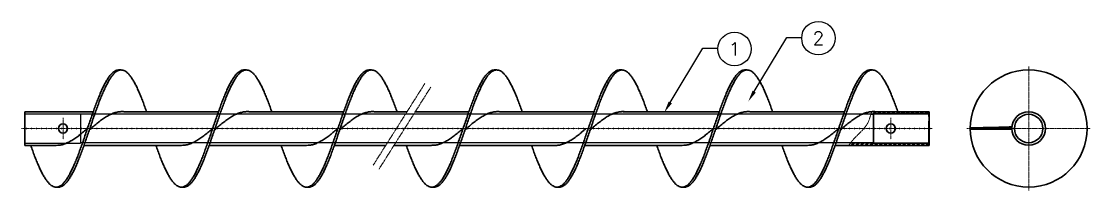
# Model space of a CAD drawing. Header units: millimetres. Extents: x 438860 to 442520, y -109839 to -107350.
# Drawn here: x 439627 to 441164, y -108817 to -108574 of the extents above; entities that cross this region are included whole.
import ezdxf
from ezdxf import colors
from ezdxf.entities.mleader import LeaderData, LeaderLine
from ezdxf.enums import TextEntityAlignment as Align
from ezdxf.lldxf.tags import DXFTag
from ezdxf.math import Vec2, Vec3

# ---------------------------------------------------------------- set-up
doc = ezdxf.new("R2010")
doc.units = ezdxf.units.MM
doc.linetypes.add('CENTER', pattern=[50.8, 31.75, -6.35, 6.35, -6.35])
doc.layers.get('0').update_dxf_attribs({"linetype": 'CONTINUOUS'})
for name, color, linetype, lineweight in [('CENTRO', 3, 'CENTER', 9), ('CONTORNO 02', 5, 'CONTINUOUS', 30), ('CSN14 - CONTÍNUA LARGA', 4, 'CONTINUOUS', 50)]:
    doc.layers.add(name, color=color, linetype=linetype, lineweight=lineweight)
for name, color, linetype in [('HACHURA', 3, 'CONTINUOUS'), ('PDEP', 2, 'CONTINUOUS'), ('TRACEJADA 02', 2, 'DASHED')]:
    doc.layers.add(name, color=color, linetype=linetype)
doc.styles.add('ROMANS', font='romans.shx', dxfattribs={"width": 0.75, "oblique": 15})
tags = doc.linetypes.add('DASHED', pattern=[19.05, 12.7, -6.35]).pattern_tags.tags
tags[6:7] = [DXFTag(74, 4), DXFTag(75, 0), DXFTag(340, '0'), DXFTag(46, 0.0), DXFTag(50, 0.0), DXFTag(44, 0.0), DXFTag(45, 0.0)]
tags[4:5] = [DXFTag(74, 4), DXFTag(75, 0), DXFTag(340, '0'), DXFTag(46, 0.0), DXFTag(50, 0.0), DXFTag(44, 0.0), DXFTag(45, 0.0)]

# ---------------------------------------------------------------- blocks, each defined once
blk = doc.blocks.new('new block_NUMERAÇÃO_CSN_1-2_AZUL2')
at = {"layer": 'PDEP', "color": 5}
blk.add_circle((0, 133.7), 133.7, dxfattribs=at)
at = {"layer": 'CSN14 - CONTÍNUA LARGA', "style": 'ROMANS'}
blk.add_attdef('ITEM', text='', height=105, dxfattribs=at).set_placement((0, 133.7), align=Align.MIDDLE)

msp = doc.modelspace()

# ---------------------------------------------------------------- hatches: boundary and pattern name
at = {"layer": 'HACHURA'}
h = msp.add_hatch(dxfattribs=at)
h.set_pattern_fill('ANSI32', color=256, scale=0.5)
edge = h.paths.add_edge_path()
edge.add_line((440931.9, -108703.8), (440854.7, -108703.8))
edge.add_spline(control_points=[(440854.7, -108703.8), (440854.7, -108703.8), (440853.1, -108703.6), (440851.5, -108703.6), (440849.9, -108703.7)], knot_values=[0.904462, 0.904462, 0.904462, 0.904462, 0.9057, 1, 1, 1, 1], degree=3, periodic=0)
edge.add_spline(control_points=[(440849.9, -108703.7), (440849.3, -108704.9), (440848.8, -108706.2), (440848.3, -108707.5)], knot_values=[61.635148, 61.635148, 61.635148, 61.635148, 65.742623, 65.742623, 65.742623, 65.742623], degree=3, periodic=0)
edge.add_line((440848.3, -108707.5), (440851.9, -108707.5))
edge.add_line((440851.9, -108707.5), (440851.9, -108706.9))
edge.add_line((440851.9, -108706.9), (440930.9, -108706.9))
edge.add_line((440930.9, -108706.9), (440931.9, -108705.9))
edge.add_line((440931.9, -108705.9), (440931.9, -108703.8))
edge = h.paths.add_edge_path()
edge.add_line((440931.9, -108749.9), (440930.9, -108748.9))
edge.add_line((440930.9, -108748.9), (440851.9, -108748.9))
edge.add_line((440851.9, -108748.9), (440851.9, -108748.4))
edge.add_line((440851.9, -108748.4), (440819.3, -108748.4))
edge.add_spline(control_points=[(440819.3, -108748.4), (440818.3, -108749.6), (440817.4, -108750.8), (440816.5, -108752.1)], knot_values=[6.457922, 6.457922, 6.457922, 6.457922, 11.058303, 11.058303, 11.058303, 11.058303], degree=3, periodic=0)
edge.add_line((440816.5, -108752.1), (440931.9, -108752.1))
edge.add_line((440931.9, -108752.1), (440931.9, -108749.9))

# ---------------------------------------------------------------- linework, layer by layer
at = {"layer": 'CENTRO', "ltscale": 0.05}
for p, q in [((441075.1, -108817), (441075.1, -108638.9)), ((440207, -108663.4), (440132.7, -108780.7)), ((440215.4, -108668.8), (440141.1, -108786.1)), ((439686.9, -108712.5), (439686.9, -108743.4)), ((440876.9, -108712.5), (440876.9, -108743.4)), ((439626.9, -108727.9), (440936.9, -108727.9)), ((440986.1, -108727.9), (441164.1, -108727.9))]:
    msp.add_line(p, q, dxfattribs=at)
at = {"layer": 'CENTRO'}
msp.add_line((440930.9, -108748.9), (440930.9, -108706.9), dxfattribs=at)
at = {"layer": 'CENTRO', "ltscale": 0.05}
msp.add_open_spline([(440816.5, -108752.1), (440819.4, -108748.1), (440828.4, -108736.5), (440845, -108723.9), (440847.6, -108708.2), (440849.9, -108703.7)], degree=3, knots=[6.457922, 6.457922, 6.457922, 6.457922, 21.253293, 50.348791, 65.742623, 65.742623, 65.742623, 65.742623], dxfattribs=at)
at = {"layer": 'CONTORNO 02'}
for p, q in [((439730.3, -108703.8), (439631.9, -108703.8)), ((439631.9, -108703.8), (439631.9, -108752.1)), ((439769, -108703.8), (439769, -108703.8)), ((439910.3, -108703.8), (439774.7, -108703.8)), ((439949, -108703.8), (439949, -108703.8)), ((440090.3, -108703.8), (439954.7, -108703.8)), ((440129, -108703.8), (440129, -108703.8)), ((440181.4, -108703.8), (440134.7, -108703.8)), ((440270.3, -108703.8), (440193.2, -108703.8)), ((440309, -108703.8), (440309, -108703.8)), ((440450.3, -108703.8), (440314.7, -108703.8)), ((440489, -108703.8), (440487, -108703.8)), ((440630.3, -108703.8), (440491.9, -108703.8)), ((440669, -108703.8), (440669, -108703.8)), ((440810.3, -108703.8), (440674.7, -108703.8)), ((440851.9, -108707.5), (440848.3, -108707.5)), ((440851.9, -108706.9), (440851.9, -108748.9)), ((440851.9, -108706.9), (440930.9, -108706.9)), ((440931.9, -108703.8), (440854.7, -108703.8)), ((440930.9, -108706.9), (440931.9, -108705.9)), ((440931.9, -108703.8), (440931.9, -108752.1)), ((439631.9, -108752.1), (439677, -108752.1)), ((439717, -108752.1), (439857, -108752.1)), ((439897, -108752.1), (440037, -108752.1)), ((440077, -108752.1), (440150.8, -108752.1)), ((440162.7, -108752.1), (440215.9, -108752.1)), ((440257, -108752.1), (440397, -108752.1)), ((440437, -108752.1), (440577, -108752.1)), ((440617, -108752.1), (440757, -108752.1)), ((440797, -108752.1), (440931.9, -108752.1)), ((440851.9, -108748.4), (440819.3, -108748.4)), ((440851.9, -108748.9), (440930.9, -108748.9)), ((440930.9, -108748.9), (440931.9, -108749.9))]:
    msp.add_line(p, q, dxfattribs=at)
for centre, radius in [((441075.1, -108727.9), 84), ((441075.1, -108727.9), 24.1), ((441075.1, -108727.9), 20.4), ((439686.9, -108727.9), 6.5), ((440876.9, -108727.9), 6.5)]:
    msp.add_circle(centre, radius, dxfattribs=at)
for points, knots in [([(439766.9, -108643.9), (439766, -108644), (439764.1, -108644.2), (439761.3, -108645.4), (439758.5, -108647.4), (439755.7, -108650.2), (439752.9, -108653.7), (439750.1, -108658), (439747.3, -108662.9), (439744.4, -108668.5), (439741.6, -108674.6), (439738.8, -108681.2), (439736, -108688.3), (439733.2, -108695.8), (439730.4, -108703.5), (439727.6, -108711.5), (439724.8, -108719.7), (439721.9, -108727.9), (439719.1, -108736.2), (439716.3, -108744.4), (439713.5, -108752.4), (439710.7, -108760.1), (439707.9, -108767.6), (439705.1, -108774.7), (439702.3, -108781.3), (439699.4, -108787.4), (439696.6, -108793), (439693.8, -108797.9), (439691, -108802.1), (439688.2, -108805.7), (439685.4, -108808.5), (439682.6, -108810.5), (439679.8, -108811.7), (439676.9, -108812.1), (439674.1, -108811.7), (439671.3, -108810.5), (439668.5, -108808.5), (439665.7, -108805.7), (439662.9, -108802.1), (439660.1, -108797.9), (439657.3, -108793), (439654.4, -108787.4), (439651.6, -108781.3), (439648.8, -108774.7), (439646, -108767.6), (439643.2, -108760.1), (439641.3, -108754.9), (439640.3, -108752.2), (439640.3, -108752.1)], [0, 0, 0, 0, 0.0222066, 0.0444131, 0.0666197, 0.0888262, 0.1110328, 0.1332393, 0.1554459, 0.1776524, 0.199859, 0.2220656, 0.2442721, 0.2664786, 0.2886852, 0.3108918, 0.3330983, 0.3553049, 0.3775114, 0.399718, 0.4219245, 0.4441311, 0.4663376, 0.4885442, 0.5107508, 0.5329573, 0.5551639, 0.5773704, 0.599577, 0.6217835, 0.6439901, 0.6661966, 0.6884032, 0.7106097, 0.7328163, 0.7550228, 0.7772294, 0.799436, 0.8216424, 0.843849, 0.8660558, 0.8882624, 0.9104684, 0.9326749, 0.9548827, 0.9770893, 0.9992932, 1, 1, 1, 1]), ([(439807, -108703.8), (439806.8, -108703.4), (439805.7, -108700.3), (439803.7, -108694.8), (439800.9, -108687.4), (439798.1, -108680.4), (439795.3, -108673.8), (439792.5, -108667.7), (439789.6, -108662.3), (439786.8, -108657.4), (439784, -108653.3), (439781.2, -108649.8), (439778.4, -108647.1), (439775.6, -108645.2), (439772.8, -108644.1), (439770, -108643.8), (439767.1, -108644.3), (439764.3, -108645.6), (439761.5, -108647.7), (439758.7, -108650.6), (439755.9, -108654.2), (439753.1, -108658.6), (439750.3, -108663.6), (439747.5, -108669.2), (439744.6, -108675.4), (439741.8, -108682.1), (439739, -108689.2), (439736.2, -108696.7), (439733.4, -108704.5), (439730.6, -108712.5), (439727.8, -108720.7), (439725, -108729), (439722.1, -108737.2), (439719.3, -108745.4), (439716.5, -108753.4), (439713.7, -108761.1), (439710.9, -108768.5), (439708.1, -108775.5), (439705.3, -108782.1), (439702.5, -108788.2), (439699.6, -108793.6), (439696.8, -108798.5), (439694, -108802.6), (439691.2, -108806.1), (439688.4, -108808.8), (439685.6, -108810.7), (439682.9, -108811.8), (439681.1, -108811.9), (439680.3, -108811.9)], [0, 0, 0, 0, 0.003444, 0.025642, 0.047843, 0.070045, 0.092246, 0.114446, 0.136647, 0.158848, 0.181048, 0.203249, 0.22545, 0.24765, 0.269851, 0.292052, 0.314253, 0.336453, 0.358654, 0.380855, 0.403055, 0.425256, 0.447457, 0.469657, 0.491858, 0.514059, 0.53626, 0.55846, 0.580661, 0.602862, 0.625062, 0.647263, 0.669464, 0.691665, 0.713865, 0.736066, 0.758267, 0.780467, 0.802668, 0.824869, 0.84707, 0.86927, 0.891471, 0.913672, 0.935872, 0.958073, 0.980274, 1, 1, 1, 1]), ([(439770.3, -108643.9), (439769.7, -108643.9), (439768.6, -108643.9), (439767.5, -108643.9), (439766.9, -108643.9)], [0, 0, 0, 0, 0.500001, 1, 1, 1, 1]), ([(439946.9, -108643.9), (439946, -108644), (439944.1, -108644.2), (439941.3, -108645.4), (439938.5, -108647.4), (439935.7, -108650.2), (439932.9, -108653.7), (439930.1, -108658), (439927.3, -108662.9), (439924.4, -108668.5), (439921.6, -108674.6), (439918.8, -108681.2), (439916, -108688.3), (439913.2, -108695.8), (439910.4, -108703.5), (439907.6, -108711.5), (439904.8, -108719.7), (439901.9, -108727.9), (439899.1, -108736.2), (439896.3, -108744.4), (439893.5, -108752.4), (439890.7, -108760.1), (439887.9, -108767.6), (439885.1, -108774.7), (439882.3, -108781.3), (439879.4, -108787.4), (439876.6, -108793), (439873.8, -108797.9), (439871, -108802.1), (439868.2, -108805.7), (439865.4, -108808.5), (439862.6, -108810.5), (439859.8, -108811.7), (439856.9, -108812.1), (439854.1, -108811.7), (439851.3, -108810.5), (439848.5, -108808.5), (439845.7, -108805.7), (439842.9, -108802.1), (439840.1, -108797.9), (439837.3, -108793), (439834.4, -108787.4), (439831.6, -108781.3), (439828.8, -108774.7), (439826, -108767.6), (439823.2, -108760.1), (439821.3, -108754.9), (439820.3, -108752.2), (439820.3, -108752.1)], [0, 0, 0, 0, 0.0222066, 0.0444131, 0.0666197, 0.0888262, 0.1110328, 0.1332393, 0.1554459, 0.1776524, 0.199859, 0.2220656, 0.2442721, 0.2664786, 0.2886852, 0.3108918, 0.3330983, 0.3553049, 0.3775114, 0.399718, 0.4219245, 0.4441311, 0.4663376, 0.4885442, 0.5107508, 0.5329573, 0.5551639, 0.5773704, 0.599577, 0.6217835, 0.6439901, 0.6661966, 0.6884032, 0.7106097, 0.7328163, 0.7550228, 0.7772294, 0.799436, 0.8216424, 0.843849, 0.8660558, 0.8882624, 0.9104684, 0.9326749, 0.9548827, 0.9770893, 0.9992932, 1, 1, 1, 1]), ([(439987, -108703.8), (439986.8, -108703.4), (439985.7, -108700.3), (439983.7, -108694.8), (439980.9, -108687.4), (439978.1, -108680.4), (439975.3, -108673.8), (439972.5, -108667.7), (439969.6, -108662.3), (439966.8, -108657.4), (439964, -108653.3), (439961.2, -108649.8), (439958.4, -108647.1), (439955.6, -108645.2), (439952.8, -108644.1), (439950, -108643.8), (439947.1, -108644.3), (439944.3, -108645.6), (439941.5, -108647.7), (439938.7, -108650.6), (439935.9, -108654.2), (439933.1, -108658.6), (439930.3, -108663.6), (439927.5, -108669.2), (439924.6, -108675.4), (439921.8, -108682.1), (439919, -108689.2), (439916.2, -108696.7), (439913.4, -108704.5), (439910.6, -108712.5), (439907.8, -108720.7), (439905, -108729), (439902.1, -108737.2), (439899.3, -108745.4), (439896.5, -108753.4), (439893.7, -108761.1), (439890.9, -108768.5), (439888.1, -108775.5), (439885.3, -108782.1), (439882.5, -108788.2), (439879.6, -108793.6), (439876.8, -108798.5), (439874, -108802.6), (439871.2, -108806.1), (439868.4, -108808.8), (439865.6, -108810.7), (439862.9, -108811.8), (439861.1, -108811.9), (439860.3, -108811.9)], [0, 0, 0, 0, 0.003444, 0.025642, 0.047843, 0.070045, 0.092246, 0.114446, 0.136647, 0.158848, 0.181048, 0.203249, 0.22545, 0.24765, 0.269851, 0.292052, 0.314253, 0.336453, 0.358654, 0.380855, 0.403055, 0.425256, 0.447457, 0.469657, 0.491858, 0.514059, 0.53626, 0.55846, 0.580661, 0.602862, 0.625062, 0.647263, 0.669464, 0.691665, 0.713865, 0.736066, 0.758267, 0.780467, 0.802668, 0.824869, 0.84707, 0.86927, 0.891471, 0.913672, 0.935872, 0.958073, 0.980274, 1, 1, 1, 1]), ([(439950.3, -108643.9), (439949.7, -108643.9), (439948.6, -108643.9), (439947.5, -108643.9), (439946.9, -108643.9)], [0, 0, 0, 0, 0.500001, 1, 1, 1, 1]), ([(440126.9, -108643.9), (440126, -108644), (440124.1, -108644.2), (440121.3, -108645.4), (440118.5, -108647.4), (440115.7, -108650.2), (440112.9, -108653.7), (440110.1, -108658), (440107.3, -108662.9), (440104.4, -108668.5), (440101.6, -108674.6), (440098.8, -108681.2), (440096, -108688.3), (440093.2, -108695.8), (440090.4, -108703.5), (440087.6, -108711.5), (440084.8, -108719.7), (440081.9, -108727.9), (440079.1, -108736.2), (440076.3, -108744.4), (440073.5, -108752.4), (440070.7, -108760.1), (440067.9, -108767.6), (440065.1, -108774.7), (440062.3, -108781.3), (440059.4, -108787.4), (440056.6, -108793), (440053.8, -108797.9), (440051, -108802.1), (440048.2, -108805.7), (440045.4, -108808.5), (440042.6, -108810.5), (440039.8, -108811.7), (440036.9, -108812.1), (440034.1, -108811.7), (440031.3, -108810.5), (440028.5, -108808.5), (440025.7, -108805.7), (440022.9, -108802.1), (440020.1, -108797.9), (440017.3, -108793), (440014.4, -108787.4), (440011.6, -108781.3), (440008.8, -108774.7), (440006, -108767.6), (440003.2, -108760.1), (440001.3, -108754.9), (440000.3, -108752.2), (440000.3, -108752.1)], [0, 0, 0, 0, 0.022207, 0.044413, 0.06662, 0.088826, 0.111033, 0.133239, 0.155446, 0.177652, 0.199859, 0.222066, 0.244272, 0.266479, 0.288685, 0.310892, 0.333098, 0.355305, 0.377511, 0.399718, 0.421925, 0.444131, 0.466338, 0.488544, 0.510751, 0.532957, 0.555164, 0.57737, 0.599577, 0.621784, 0.64399, 0.666197, 0.688403, 0.71061, 0.732816, 0.755023, 0.777229, 0.799436, 0.821642, 0.843849, 0.866056, 0.888262, 0.910468, 0.932675, 0.954883, 0.977089, 0.999293, 1, 1, 1, 1]), ([(440167, -108703.8), (440166.8, -108703.4), (440165.7, -108700.3), (440163.7, -108694.8), (440160.9, -108687.4), (440158.1, -108680.4), (440155.3, -108673.8), (440152.5, -108667.7), (440149.6, -108662.3), (440146.8, -108657.4), (440144, -108653.3), (440141.2, -108649.8), (440138.4, -108647.1), (440135.6, -108645.2), (440132.8, -108644.1), (440130, -108643.8), (440127.1, -108644.3), (440124.3, -108645.6), (440121.5, -108647.7), (440118.7, -108650.6), (440115.9, -108654.2), (440113.1, -108658.6), (440110.3, -108663.6), (440107.5, -108669.2), (440104.6, -108675.4), (440101.8, -108682.1), (440099, -108689.2), (440096.2, -108696.7), (440093.4, -108704.5), (440090.6, -108712.5), (440087.8, -108720.7), (440085, -108729), (440082.1, -108737.2), (440079.3, -108745.4), (440076.5, -108753.4), (440073.7, -108761.1), (440070.9, -108768.5), (440068.1, -108775.5), (440065.3, -108782.1), (440062.5, -108788.2), (440059.6, -108793.6), (440056.8, -108798.5), (440054, -108802.6), (440051.2, -108806.1), (440048.4, -108808.8), (440045.6, -108810.7), (440042.9, -108811.8), (440041.1, -108811.9), (440040.3, -108811.9)], [0, 0, 0, 0, 0.0034444, 0.0256423, 0.0478432, 0.0700451, 0.0922457, 0.1144459, 0.1366467, 0.1588476, 0.1810483, 0.2032489, 0.2254497, 0.2476504, 0.2698511, 0.2920518, 0.3142525, 0.3364532, 0.3586539, 0.3808546, 0.4030554, 0.4252561, 0.4474568, 0.4696575, 0.4918582, 0.5140589, 0.5362596, 0.5584603, 0.580661, 0.6028617, 0.6250624, 0.6472632, 0.6694639, 0.6916646, 0.7138653, 0.736066, 0.7582667, 0.7804674, 0.8026681, 0.8248688, 0.8470695, 0.8692703, 0.891471, 0.9136717, 0.9358724, 0.9580731, 0.9802738, 1, 1, 1, 1]), ([(440130.3, -108643.9), (440129.7, -108643.9), (440128.6, -108643.9), (440127.5, -108643.9), (440126.9, -108643.9)], [0, 0, 0, 0, 0.5000007, 1, 1, 1, 1]), ([(440306.9, -108643.9), (440306, -108644), (440304.1, -108644.2), (440301.3, -108645.4), (440298.5, -108647.4), (440295.7, -108650.2), (440292.9, -108653.7), (440290.1, -108658), (440287.3, -108662.9), (440284.4, -108668.5), (440281.6, -108674.6), (440278.8, -108681.2), (440276, -108688.3), (440273.2, -108695.8), (440270.4, -108703.5), (440267.6, -108711.5), (440264.8, -108719.7), (440261.9, -108727.9), (440259.1, -108736.2), (440256.3, -108744.4), (440253.5, -108752.4), (440250.7, -108760.1), (440247.9, -108767.6), (440245.1, -108774.7), (440242.3, -108781.3), (440239.4, -108787.4), (440236.6, -108793), (440233.8, -108797.9), (440231, -108802.1), (440228.2, -108805.7), (440225.4, -108808.5), (440222.6, -108810.5), (440219.8, -108811.7), (440216.9, -108812.1), (440214.1, -108811.7), (440211.3, -108810.5), (440208.5, -108808.5), (440205.7, -108805.7), (440202.9, -108802.1), (440200.1, -108797.9), (440197.3, -108793), (440194.4, -108787.4), (440191.6, -108781.3), (440188.8, -108774.7), (440186, -108767.6), (440183.2, -108760.1), (440181.3, -108754.9), (440180.3, -108752.2), (440180.3, -108752.1)], [0, 0, 0, 0, 0.022207, 0.044413, 0.06662, 0.088826, 0.111033, 0.133239, 0.155446, 0.177652, 0.199859, 0.222066, 0.244272, 0.266479, 0.288685, 0.310892, 0.333098, 0.355305, 0.377511, 0.399718, 0.421925, 0.444131, 0.466338, 0.488544, 0.510751, 0.532957, 0.555164, 0.57737, 0.599577, 0.621784, 0.64399, 0.666197, 0.688403, 0.71061, 0.732816, 0.755023, 0.777229, 0.799436, 0.821642, 0.843849, 0.866056, 0.888262, 0.910468, 0.932675, 0.954883, 0.977089, 0.999293, 1, 1, 1, 1]), ([(440347, -108703.8), (440346.8, -108703.4), (440345.7, -108700.3), (440343.7, -108694.8), (440340.9, -108687.4), (440338.1, -108680.4), (440335.3, -108673.8), (440332.5, -108667.7), (440329.6, -108662.3), (440326.8, -108657.4), (440324, -108653.3), (440321.2, -108649.8), (440318.4, -108647.1), (440315.6, -108645.2), (440312.8, -108644.1), (440310, -108643.8), (440307.1, -108644.3), (440304.3, -108645.6), (440301.5, -108647.7), (440298.7, -108650.6), (440295.9, -108654.2), (440293.1, -108658.6), (440290.3, -108663.6), (440287.5, -108669.2), (440284.6, -108675.4), (440281.8, -108682.1), (440279, -108689.2), (440276.2, -108696.7), (440273.4, -108704.5), (440270.6, -108712.5), (440267.8, -108720.7), (440265, -108729), (440262.1, -108737.2), (440259.3, -108745.4), (440256.5, -108753.4), (440253.7, -108761.1), (440250.9, -108768.5), (440248.1, -108775.5), (440245.3, -108782.1), (440242.5, -108788.2), (440239.6, -108793.6), (440236.8, -108798.5), (440234, -108802.6), (440231.2, -108806.1), (440228.4, -108808.8), (440225.6, -108810.7), (440222.9, -108811.8), (440221.1, -108811.9), (440220.3, -108811.9)], [0, 0, 0, 0, 0.003444, 0.025642, 0.047843, 0.070045, 0.092246, 0.114446, 0.136647, 0.158848, 0.181048, 0.203249, 0.22545, 0.24765, 0.269851, 0.292052, 0.314253, 0.336453, 0.358654, 0.380855, 0.403055, 0.425256, 0.447457, 0.469657, 0.491858, 0.514059, 0.53626, 0.55846, 0.580661, 0.602862, 0.625062, 0.647263, 0.669464, 0.691665, 0.713865, 0.736066, 0.758267, 0.780467, 0.802668, 0.824869, 0.84707, 0.86927, 0.891471, 0.913672, 0.935872, 0.958073, 0.980274, 1, 1, 1, 1]), ([(440310.3, -108643.9), (440309.7, -108643.9), (440308.6, -108643.9), (440307.5, -108643.9), (440306.9, -108643.9)], [0, 0, 0, 0, 0.500001, 1, 1, 1, 1]), ([(440486.9, -108643.9), (440486, -108644), (440484.1, -108644.2), (440481.3, -108645.4), (440478.5, -108647.4), (440475.7, -108650.2), (440472.9, -108653.7), (440470.1, -108658), (440467.3, -108662.9), (440464.4, -108668.5), (440461.6, -108674.6), (440458.8, -108681.2), (440456, -108688.3), (440453.2, -108695.8), (440450.4, -108703.5), (440447.6, -108711.5), (440444.8, -108719.7), (440441.9, -108727.9), (440439.1, -108736.2), (440436.3, -108744.4), (440433.5, -108752.4), (440430.7, -108760.1), (440427.9, -108767.6), (440425.1, -108774.7), (440422.3, -108781.3), (440419.4, -108787.4), (440416.6, -108793), (440413.8, -108797.9), (440411, -108802.1), (440408.2, -108805.7), (440405.4, -108808.5), (440402.6, -108810.5), (440399.8, -108811.7), (440396.9, -108812.1), (440394.1, -108811.7), (440391.3, -108810.5), (440388.5, -108808.5), (440385.7, -108805.7), (440382.9, -108802.1), (440380.1, -108797.9), (440377.3, -108793), (440374.4, -108787.4), (440371.6, -108781.3), (440368.8, -108774.7), (440366, -108767.6), (440363.2, -108760.1), (440361.3, -108754.9), (440360.3, -108752.2), (440360.3, -108752.1)], [0, 0, 0, 0, 0.022207, 0.044413, 0.06662, 0.088826, 0.111033, 0.133239, 0.155446, 0.177652, 0.199859, 0.222066, 0.244272, 0.266479, 0.288685, 0.310892, 0.333098, 0.355305, 0.377511, 0.399718, 0.421925, 0.444131, 0.466338, 0.488544, 0.510751, 0.532957, 0.555164, 0.57737, 0.599577, 0.621784, 0.64399, 0.666197, 0.688403, 0.71061, 0.732816, 0.755023, 0.777229, 0.799436, 0.821642, 0.843849, 0.866056, 0.888262, 0.910468, 0.932675, 0.954883, 0.977089, 0.999293, 1, 1, 1, 1]), ([(440527, -108703.8), (440526.8, -108703.4), (440525.7, -108700.3), (440523.7, -108694.8), (440520.9, -108687.4), (440518.1, -108680.4), (440515.3, -108673.8), (440512.5, -108667.7), (440509.6, -108662.3), (440506.8, -108657.4), (440504, -108653.3), (440501.2, -108649.8), (440498.4, -108647.1), (440495.6, -108645.2), (440492.8, -108644.1), (440490, -108643.8), (440487.1, -108644.3), (440484.3, -108645.6), (440481.5, -108647.7), (440478.7, -108650.6), (440475.9, -108654.2), (440473.1, -108658.6), (440470.3, -108663.6), (440467.5, -108669.2), (440464.6, -108675.4), (440461.8, -108682.1), (440459, -108689.2), (440456.2, -108696.7), (440453.4, -108704.5), (440450.6, -108712.5), (440447.8, -108720.7), (440445, -108729), (440442.1, -108737.2), (440439.3, -108745.4), (440436.5, -108753.4), (440433.7, -108761.1), (440430.9, -108768.5), (440428.1, -108775.5), (440425.3, -108782.1), (440422.5, -108788.2), (440419.6, -108793.6), (440416.8, -108798.5), (440414, -108802.6), (440411.2, -108806.1), (440408.4, -108808.8), (440405.6, -108810.7), (440402.9, -108811.8), (440401.1, -108811.9), (440400.3, -108811.9)], [0, 0, 0, 0, 0.003444, 0.025642, 0.047843, 0.070045, 0.092246, 0.114446, 0.136647, 0.158848, 0.181048, 0.203249, 0.22545, 0.24765, 0.269851, 0.292052, 0.314253, 0.336453, 0.358654, 0.380855, 0.403055, 0.425256, 0.447457, 0.469657, 0.491858, 0.514059, 0.53626, 0.55846, 0.580661, 0.602862, 0.625062, 0.647263, 0.669464, 0.691665, 0.713865, 0.736066, 0.758267, 0.780467, 0.802668, 0.824869, 0.84707, 0.86927, 0.891471, 0.913672, 0.935872, 0.958073, 0.980274, 1, 1, 1, 1]), ([(440490.3, -108643.9), (440489.7, -108643.9), (440488.6, -108643.9), (440487.5, -108643.9), (440486.9, -108643.9)], [0, 0, 0, 0, 0.500001, 1, 1, 1, 1]), ([(440666.9, -108643.9), (440666, -108644), (440664.1, -108644.2), (440661.3, -108645.4), (440658.5, -108647.4), (440655.7, -108650.2), (440652.9, -108653.7), (440650.1, -108658), (440647.3, -108662.9), (440644.4, -108668.5), (440641.6, -108674.6), (440638.8, -108681.2), (440636, -108688.3), (440633.2, -108695.8), (440630.4, -108703.5), (440627.6, -108711.5), (440624.8, -108719.7), (440621.9, -108727.9), (440619.1, -108736.2), (440616.3, -108744.4), (440613.5, -108752.4), (440610.7, -108760.1), (440607.9, -108767.6), (440605.1, -108774.7), (440602.3, -108781.3), (440599.4, -108787.4), (440596.6, -108793), (440593.8, -108797.9), (440591, -108802.1), (440588.2, -108805.7), (440585.4, -108808.5), (440582.6, -108810.5), (440579.8, -108811.7), (440576.9, -108812.1), (440574.1, -108811.7), (440571.3, -108810.5), (440568.5, -108808.5), (440565.7, -108805.7), (440562.9, -108802.1), (440560.1, -108797.9), (440557.3, -108793), (440554.4, -108787.4), (440551.6, -108781.3), (440548.8, -108774.7), (440546, -108767.6), (440543.2, -108760.1), (440541.3, -108754.9), (440540.3, -108752.2), (440540.3, -108752.1)], [0, 0, 0, 0, 0.022207, 0.044413, 0.06662, 0.088826, 0.111033, 0.133239, 0.155446, 0.177652, 0.199859, 0.222066, 0.244272, 0.266479, 0.288685, 0.310892, 0.333098, 0.355305, 0.377511, 0.399718, 0.421925, 0.444131, 0.466338, 0.488544, 0.510751, 0.532957, 0.555164, 0.57737, 0.599577, 0.621784, 0.64399, 0.666197, 0.688403, 0.71061, 0.732816, 0.755023, 0.777229, 0.799436, 0.821642, 0.843849, 0.866056, 0.888262, 0.910468, 0.932675, 0.954883, 0.977089, 0.999293, 1, 1, 1, 1]), ([(440707, -108703.8), (440706.8, -108703.4), (440705.7, -108700.3), (440703.7, -108694.8), (440700.9, -108687.4), (440698.1, -108680.4), (440695.3, -108673.8), (440692.5, -108667.7), (440689.6, -108662.3), (440686.8, -108657.4), (440684, -108653.3), (440681.2, -108649.8), (440678.4, -108647.1), (440675.6, -108645.2), (440672.8, -108644.1), (440670, -108643.8), (440667.1, -108644.3), (440664.3, -108645.6), (440661.5, -108647.7), (440658.7, -108650.6), (440655.9, -108654.2), (440653.1, -108658.6), (440650.3, -108663.6), (440647.5, -108669.2), (440644.6, -108675.4), (440641.8, -108682.1), (440639, -108689.2), (440636.2, -108696.7), (440633.4, -108704.5), (440630.6, -108712.5), (440627.8, -108720.7), (440625, -108729), (440622.1, -108737.2), (440619.3, -108745.4), (440616.5, -108753.4), (440613.7, -108761.1), (440610.9, -108768.5), (440608.1, -108775.5), (440605.3, -108782.1), (440602.5, -108788.2), (440599.6, -108793.6), (440596.8, -108798.5), (440594, -108802.6), (440591.2, -108806.1), (440588.4, -108808.8), (440585.6, -108810.7), (440582.9, -108811.8), (440581.1, -108811.9), (440580.3, -108811.9)], [0, 0, 0, 0, 0.003444, 0.025642, 0.047843, 0.070045, 0.092246, 0.114446, 0.136647, 0.158848, 0.181048, 0.203249, 0.22545, 0.24765, 0.269851, 0.292052, 0.314253, 0.336453, 0.358654, 0.380855, 0.403055, 0.425256, 0.447457, 0.469657, 0.491858, 0.514059, 0.53626, 0.55846, 0.580661, 0.602862, 0.625062, 0.647263, 0.669464, 0.691665, 0.713865, 0.736066, 0.758267, 0.780467, 0.802668, 0.824869, 0.84707, 0.86927, 0.891471, 0.913672, 0.935872, 0.958073, 0.980274, 1, 1, 1, 1]), ([(440670.3, -108643.9), (440669.7, -108643.9), (440668.6, -108643.9), (440667.5, -108643.9), (440666.9, -108643.9)], [0, 0, 0, 0, 0.500001, 1, 1, 1, 1]), ([(440846.9, -108643.9), (440846, -108644), (440844.1, -108644.2), (440841.3, -108645.4), (440838.5, -108647.4), (440835.7, -108650.2), (440832.9, -108653.7), (440830.1, -108658), (440827.3, -108662.9), (440824.4, -108668.5), (440821.6, -108674.6), (440818.8, -108681.2), (440816, -108688.3), (440813.2, -108695.8), (440810.4, -108703.5), (440807.6, -108711.5), (440804.8, -108719.7), (440801.9, -108727.9), (440799.1, -108736.2), (440796.3, -108744.4), (440793.5, -108752.4), (440790.7, -108760.1), (440787.9, -108767.6), (440785.1, -108774.7), (440782.3, -108781.3), (440779.4, -108787.4), (440776.6, -108793), (440773.8, -108797.9), (440771, -108802.1), (440768.2, -108805.7), (440765.4, -108808.5), (440762.6, -108810.5), (440759.8, -108811.7), (440756.9, -108812.1), (440754.1, -108811.7), (440751.3, -108810.5), (440748.5, -108808.5), (440745.7, -108805.7), (440742.9, -108802.1), (440740.1, -108797.9), (440737.3, -108793), (440734.4, -108787.4), (440731.6, -108781.3), (440728.8, -108774.7), (440726, -108767.6), (440723.2, -108760.1), (440721.3, -108754.9), (440720.3, -108752.2), (440720.3, -108752.1)], [0, 0, 0, 0, 0.022207, 0.044413, 0.06662, 0.088826, 0.111033, 0.133239, 0.155446, 0.177652, 0.199859, 0.222066, 0.244272, 0.266479, 0.288685, 0.310892, 0.333098, 0.355305, 0.377511, 0.399718, 0.421925, 0.444131, 0.466338, 0.488544, 0.510751, 0.532957, 0.555164, 0.57737, 0.599577, 0.621784, 0.64399, 0.666197, 0.688403, 0.71061, 0.732816, 0.755023, 0.777229, 0.799436, 0.821642, 0.843849, 0.866056, 0.888262, 0.910468, 0.932675, 0.954883, 0.977089, 0.999293, 1, 1, 1, 1]), ([(440887, -108703.8), (440886.8, -108703.4), (440885.7, -108700.3), (440883.7, -108694.8), (440880.9, -108687.4), (440878.1, -108680.4), (440875.3, -108673.8), (440872.5, -108667.7), (440869.6, -108662.3), (440866.8, -108657.4), (440864, -108653.3), (440861.2, -108649.8), (440858.4, -108647.1), (440855.6, -108645.2), (440852.8, -108644.1), (440850, -108643.8), (440847.1, -108644.3), (440844.3, -108645.6), (440841.5, -108647.7), (440838.7, -108650.6), (440835.9, -108654.2), (440833.1, -108658.6), (440830.3, -108663.6), (440827.5, -108669.2), (440824.6, -108675.4), (440821.8, -108682.1), (440819, -108689.2), (440816.2, -108696.7), (440813.4, -108704.5), (440810.6, -108712.5), (440807.8, -108720.7), (440805, -108729), (440802.1, -108737.2), (440799.3, -108745.4), (440796.5, -108753.4), (440793.7, -108761.1), (440790.9, -108768.5), (440788.1, -108775.5), (440785.3, -108782.1), (440782.5, -108788.2), (440779.6, -108793.6), (440776.8, -108798.5), (440774, -108802.6), (440771.2, -108806.1), (440768.4, -108808.8), (440765.6, -108810.7), (440762.9, -108811.8), (440761.1, -108811.9), (440760.3, -108811.9)], [0, 0, 0, 0, 0.0034444, 0.0256423, 0.0478432, 0.0700451, 0.0922457, 0.1144459, 0.1366467, 0.1588476, 0.1810483, 0.2032489, 0.2254497, 0.2476504, 0.2698511, 0.2920518, 0.3142525, 0.3364532, 0.3586539, 0.3808546, 0.4030554, 0.4252561, 0.4474568, 0.4696575, 0.4918582, 0.5140589, 0.5362596, 0.5584603, 0.580661, 0.6028617, 0.6250624, 0.6472632, 0.6694639, 0.6916646, 0.7138653, 0.736066, 0.7582667, 0.7804674, 0.8026681, 0.8248688, 0.8470695, 0.8692703, 0.891471, 0.9136717, 0.9358724, 0.9580731, 0.9802738, 1, 1, 1, 1]), ([(440850.3, -108643.9), (440849.7, -108643.9), (440848.6, -108643.9), (440847.5, -108643.9), (440846.9, -108643.9)], [0, 0, 0, 0, 0.500001, 1, 1, 1, 1]), ([(439724.7, -108729.8), (439726.3, -108728.4), (439729.8, -108725.4), (439735.2, -108720.9), (439740.9, -108716.5), (439746.5, -108712.5), (439752.1, -108709.1), (439757.7, -108706.5), (439763.4, -108704.6), (439769, -108703.7), (439772.8, -108703.5), (439774.7, -108703.8), (439774.7, -108703.8)], [0, 0, 0, 0, 0.098957, 0.211433, 0.323909, 0.436384, 0.54886, 0.661336, 0.773813, 0.886288, 0.998762, 1, 1, 1, 1]), ([(439904.7, -108729.8), (439906.3, -108728.4), (439909.8, -108725.4), (439915.2, -108720.9), (439920.9, -108716.5), (439926.5, -108712.5), (439932.1, -108709.1), (439937.7, -108706.5), (439943.4, -108704.6), (439949, -108703.7), (439952.8, -108703.5), (439954.7, -108703.8), (439954.7, -108703.8)], [0, 0, 0, 0, 0.098957, 0.211433, 0.323909, 0.436384, 0.54886, 0.661336, 0.773813, 0.886288, 0.998762, 1, 1, 1, 1]), ([(440084.7, -108729.8), (440086.3, -108728.4), (440089.8, -108725.4), (440095.2, -108720.9), (440100.9, -108716.5), (440106.5, -108712.5), (440112.1, -108709.1), (440117.7, -108706.5), (440123.4, -108704.6), (440129, -108703.7), (440132.8, -108703.5), (440134.7, -108703.8), (440134.7, -108703.8)], [0, 0, 0, 0, 0.098957, 0.211433, 0.323909, 0.436384, 0.54886, 0.661336, 0.773813, 0.886288, 0.998762, 1, 1, 1, 1]), ([(440264.7, -108729.8), (440266.3, -108728.4), (440269.8, -108725.4), (440275.2, -108720.9), (440280.9, -108716.5), (440286.5, -108712.5), (440292.1, -108709.1), (440297.7, -108706.5), (440303.4, -108704.6), (440309, -108703.7), (440312.8, -108703.5), (440314.7, -108703.8), (440314.7, -108703.8)], [0, 0, 0, 0, 0.098957, 0.211433, 0.323909, 0.436384, 0.54886, 0.661336, 0.773813, 0.886288, 0.998762, 1, 1, 1, 1]), ([(440444.7, -108729.8), (440446.3, -108728.4), (440449.8, -108725.4), (440455.2, -108720.9), (440460.9, -108716.5), (440466.5, -108712.5), (440472.1, -108709.1), (440477.7, -108706.5), (440483.4, -108704.6), (440489, -108703.7), (440492.8, -108703.5), (440494.7, -108703.8), (440494.7, -108703.8)], [0, 0, 0, 0, 0.098957, 0.211433, 0.323909, 0.436384, 0.54886, 0.661336, 0.773813, 0.886288, 0.998762, 1, 1, 1, 1]), ([(440624.7, -108729.8), (440626.3, -108728.4), (440629.8, -108725.4), (440635.2, -108720.9), (440640.9, -108716.5), (440646.5, -108712.5), (440652.1, -108709.1), (440657.7, -108706.5), (440663.4, -108704.6), (440669, -108703.7), (440672.8, -108703.5), (440674.7, -108703.8), (440674.7, -108703.8)], [0, 0, 0, 0, 0.098957, 0.211433, 0.323909, 0.436384, 0.54886, 0.661336, 0.773813, 0.886288, 0.998762, 1, 1, 1, 1]), ([(440804.7, -108729.8), (440806.3, -108728.4), (440809.8, -108725.4), (440815.2, -108720.9), (440820.9, -108716.5), (440826.5, -108712.5), (440832.1, -108709.1), (440837.7, -108706.5), (440843.4, -108704.6), (440849, -108703.7), (440852.8, -108703.5), (440854.7, -108703.8), (440854.7, -108703.8)], [0, 0, 0, 0, 0.098957, 0.211433, 0.3239088, 0.4363844, 0.5488596, 0.6613358, 0.7738126, 0.8862882, 0.9987616, 1, 1, 1, 1]), ([(441051, -108725.5), (441046, -108725.7), (441041, -108725.9), (441031.1, -108726.2), (441026.1, -108726.4), (441016.1, -108726.6), (441011.1, -108726.7), (441001.1, -108726.8), (440996.1, -108726.9), (440991.1, -108726.9)], [0, 0, 0, 0, 0.25, 0.25, 0.5, 0.5, 0.75, 0.75, 1, 1, 1, 1]), ([(439677, -108752.1), (439680.4, -108751.8), (439683.4, -108751.7), (439688.2, -108750.4), (439693.8, -108748.1), (439699.4, -108745.1), (439705.1, -108741.4), (439710.7, -108737.2), (439716.3, -108732.7), (439720.1, -108729.5), (439721.9, -108727.9)], [0, 0, 0, 0, 0.076876, 0.208752, 0.340627, 0.472501, 0.604375, 0.73625, 0.868125, 1, 1, 1, 1]), ([(439857, -108752.1), (439860.4, -108751.8), (439863.4, -108751.7), (439868.2, -108750.4), (439873.8, -108748.1), (439879.4, -108745.1), (439885.1, -108741.4), (439890.7, -108737.2), (439896.3, -108732.7), (439900.1, -108729.5), (439901.9, -108727.9)], [0, 0, 0, 0, 0.076876, 0.208752, 0.340627, 0.472501, 0.604375, 0.73625, 0.868125, 1, 1, 1, 1]), ([(440037, -108752.1), (440040.4, -108751.8), (440043.4, -108751.7), (440048.2, -108750.4), (440053.8, -108748.1), (440059.4, -108745.1), (440065.1, -108741.4), (440070.7, -108737.2), (440076.3, -108732.7), (440080.1, -108729.5), (440081.9, -108727.9)], [0, 0, 0, 0, 0.0768757, 0.2087518, 0.3406267, 0.4725009, 0.6043754, 0.7362504, 0.8681253, 1, 1, 1, 1]), ([(440215.9, -108752.1), (440217, -108752), (440218.2, -108752), (440219.3, -108751.9), (440219.3, -108751.9), (440219.3, -108751.9), (440219.3, -108751.9), (440220.4, -108751.8), (440223.4, -108751.7), (440228.2, -108750.4), (440233.8, -108748.1), (440239.4, -108745.1), (440245.1, -108741.4), (440250.7, -108737.2), (440256.3, -108732.7), (440260.1, -108729.5), (440261.9, -108727.9)], [-0.079609, -0.079609, -0.079609, -0.079609, 0, 0, 0, 0, 0, 0, 0.076876, 0.208752, 0.340627, 0.472501, 0.604375, 0.73625, 0.868125, 1, 1, 1, 1]), ([(440397, -108752.1), (440397, -108752.1), (440399.9, -108751.9), (440404.8, -108750.6), (440410.4, -108748.4), (440416, -108745.4), (440421.6, -108741.7), (440427.3, -108737.5), (440432.9, -108732.9), (440436.6, -108729.8), (440438.5, -108728.2)], [0, 0, 0, 0, 0.076876, 0.208752, 0.340627, 0.472501, 0.604375, 0.73625, 0.868125, 1, 1, 1, 1]), ([(440577, -108752.1), (440580.4, -108751.8), (440583.4, -108751.7), (440588.2, -108750.4), (440593.8, -108748.1), (440599.4, -108745.1), (440605.1, -108741.4), (440610.7, -108737.2), (440616.3, -108732.7), (440620.1, -108729.5), (440621.9, -108727.9)], [0, 0, 0, 0, 0.076876, 0.208752, 0.340627, 0.472501, 0.604375, 0.73625, 0.868125, 1, 1, 1, 1]), ([(440757, -108752.1), (440760.4, -108751.8), (440763.4, -108751.7), (440768.2, -108750.4), (440773.8, -108748.1), (440779.4, -108745.1), (440785.1, -108741.4), (440790.7, -108737.2), (440796.3, -108732.7), (440800.1, -108729.5), (440801.9, -108727.9)], [0, 0, 0, 0, 0.076876, 0.208752, 0.340627, 0.472501, 0.604375, 0.73625, 0.868125, 1, 1, 1, 1]), ([(441055, -108741.2), (441055, -108741.2), (441055.4, -108742), (441056, -108742.6), (441056.6, -108743.2)], [0, 0, 0, 0, 0.074473, 1, 1, 1, 1]), ([(439676.9, -108812), (439677.5, -108812), (439678.6, -108812), (439679.7, -108812), (439680.3, -108812)], [0, 0, 0, 0, 0.4999993, 1, 1, 1, 1]), ([(439856.9, -108812), (439857.5, -108812), (439858.6, -108812), (439859.7, -108812), (439860.3, -108812)], [0, 0, 0, 0, 0.499999, 1, 1, 1, 1]), ([(440036.9, -108812), (440037.5, -108812), (440038.6, -108812), (440039.7, -108812), (440040.3, -108812)], [0, 0, 0, 0, 0.499999, 1, 1, 1, 1]), ([(440216.9, -108812), (440217.5, -108812), (440218.6, -108812), (440219.7, -108812), (440220.3, -108812)], [0, 0, 0, 0, 0.499999, 1, 1, 1, 1]), ([(440216.9, -108812), (440217.5, -108812), (440218.6, -108812), (440219.7, -108812), (440220.3, -108812)], [0, 0, 0, 0, 0.4999993, 1, 1, 1, 1]), ([(440396.9, -108812), (440397.5, -108812), (440398.6, -108812), (440399.7, -108812), (440400.3, -108812)], [0, 0, 0, 0, 0.499999, 1, 1, 1, 1]), ([(440576.9, -108812), (440577.5, -108812), (440578.6, -108812), (440579.7, -108812), (440580.3, -108812)], [0, 0, 0, 0, 0.499999, 1, 1, 1, 1]), ([(440756.9, -108812), (440757.5, -108812), (440758.6, -108812), (440759.7, -108812), (440760.3, -108812)], [0, 0, 0, 0, 0.499999, 1, 1, 1, 1])]:
    msp.add_open_spline(points, degree=3, knots=knots, dxfattribs=at)
at = {"layer": 'CSN14 - CONTÍNUA LARGA'}
msp.add_line((440991.1, -108727.9), (441051, -108727.9), dxfattribs=at)
at = {"layer": 'HACHURA'}
for p in [(439634.2, -108727.9), (439641.4, -108727.9), (439648.6, -108727.9), (439655.8, -108727.9), (439663, -108727.9), (439670.2, -108727.9), (439677.4, -108727.9), (439684.7, -108727.9), (439691.9, -108727.9), (439699.1, -108727.9), (439706.3, -108727.9), (439713.5, -108727.9), (439720.7, -108727.9), (439727.9, -108727.9), (439735.2, -108727.9), (439742.4, -108727.9), (439749.6, -108727.9), (439756.8, -108727.9), (439764, -108727.9), (439771.2, -108727.9), (439778.4, -108727.9), (439785.7, -108727.9), (439792.9, -108727.9), (439800.1, -108727.9), (439807.3, -108727.9), (439814.5, -108727.9), (439821.7, -108727.9), (439829, -108727.9), (439836.2, -108727.9), (439843.4, -108727.9), (439850.6, -108727.9), (439857.8, -108727.9), (439865, -108727.9), (439872.2, -108727.9), (439879.5, -108727.9), (439886.7, -108727.9), (439893.9, -108727.9), (439901.1, -108727.9), (439908.3, -108727.9), (439915.5, -108727.9), (439922.7, -108727.9), (439930, -108727.9), (439937.2, -108727.9), (439944.4, -108727.9), (439951.6, -108727.9), (439958.8, -108727.9), (439966, -108727.9), (439973.2, -108727.9), (439980.5, -108727.9), (439987.7, -108727.9), (439994.9, -108727.9), (440002.1, -108727.9), (440009.3, -108727.9), (440016.5, -108727.9), (440023.7, -108727.9), (440031, -108727.9), (440038.2, -108727.9), (440045.4, -108727.9), (440052.6, -108727.9), (440059.8, -108727.9), (440067, -108727.9), (440074.2, -108727.9), (440081.5, -108727.9), (440088.7, -108727.9), (440095.9, -108727.9), (440103.1, -108727.9), (440110.3, -108727.9), (440117.5, -108727.9), (440124.7, -108727.9), (440132, -108727.9), (440139.2, -108727.9), (440146.4, -108727.9), (440153.6, -108727.9), (440160.8, -108727.9), (440168, -108727.9), (440175.2, -108727.9), (440182.5, -108727.9), (440189.7, -108727.9), (440196.9, -108727.9), (440204.1, -108727.9), (440211.3, -108727.9), (440218.5, -108727.9), (440225.7, -108727.9), (440233, -108727.9), (440240.2, -108727.9), (440247.4, -108727.9), (440254.6, -108727.9), (440261.8, -108727.9), (440269, -108727.9), (440276.2, -108727.9), (440283.5, -108727.9), (440290.7, -108727.9), (440297.9, -108727.9), (440305.1, -108727.9), (440312.3, -108727.9), (440319.5, -108727.9), (440326.7, -108727.9), (440334, -108727.9), (440341.2, -108727.9), (440348.4, -108727.9), (440355.6, -108727.9), (440362.8, -108727.9), (440370, -108727.9), (440377.2, -108727.9), (440384.5, -108727.9), (440391.7, -108727.9), (440398.9, -108727.9), (440406.1, -108727.9), (440413.3, -108727.9), (440420.5, -108727.9), (440427.7, -108727.9), (440435, -108727.9), (440442.2, -108727.9), (440449.4, -108727.9), (440456.6, -108727.9), (440463.8, -108727.9), (440471, -108727.9), (440478.2, -108727.9), (440485.5, -108727.9), (440492.7, -108727.9), (440499.9, -108727.9), (440507.1, -108727.9), (440514.3, -108727.9), (440521.5, -108727.9), (440528.7, -108727.9), (440536, -108727.9), (440543.2, -108727.9), (440550.4, -108727.9), (440557.6, -108727.9), (440564.8, -108727.9), (440572, -108727.9), (440579.2, -108727.9), (440586.5, -108727.9), (440593.7, -108727.9), (440600.9, -108727.9), (440608.1, -108727.9), (440615.3, -108727.9), (440622.5, -108727.9), (440629.7, -108727.9), (440637, -108727.9), (440644.2, -108727.9), (440651.4, -108727.9), (440658.6, -108727.9), (440665.8, -108727.9), (440673, -108727.9), (440680.3, -108727.9), (440687.5, -108727.9), (440694.7, -108727.9), (440701.9, -108727.9), (440709.1, -108727.9), (440716.3, -108727.9), (440723.5, -108727.9), (440730.8, -108727.9), (440738, -108727.9), (440745.2, -108727.9), (440752.4, -108727.9), (440759.6, -108727.9), (440766.8, -108727.9), (440774, -108727.9), (440781.3, -108727.9), (440788.5, -108727.9), (440795.7, -108727.9), (440802.9, -108727.9), (440810.1, -108727.9), (440817.3, -108727.9), (440824.5, -108727.9), (440831.8, -108727.9), (440839, -108727.9), (440846.2, -108727.9), (440853.4, -108727.9), (440860.6, -108727.9), (440867.8, -108727.9), (440875, -108727.9), (440882.3, -108727.9), (440889.5, -108727.9), (440896.7, -108727.9), (440903.9, -108727.9), (440911.1, -108727.9), (440918.3, -108727.9), (440925.5, -108727.9), (440932.8, -108727.9)]:
    msp.add_point(p, dxfattribs=at)
at = {"layer": 'TRACEJADA 02'}
for p, q in [((439631.9, -108706.9), (439711.9, -108706.9)), ((439711.9, -108706.9), (439711.9, -108748.9)), ((440848.3, -108707.5), (439711.9, -108707.5)), ((439631.9, -108748.9), (439711.9, -108748.9)), ((440819.3, -108748.4), (439711.9, -108748.4))]:
    msp.add_line(p, q, dxfattribs=at)

# ---------------------------------------------------------------- block references
at = {"xscale": 0.18, "yscale": 0.18, "zscale": 0.18}
for p, values in [((440772.8, -108622.4), {'ITEM': '2'}), ((440652.2, -108637.9), {'ITEM': '1'})]:
    msp.add_blockref('new block_NUMERAÇÃO_CSN_1-2_AZUL2', p, dxfattribs=at).add_auto_attribs(values)

# ---------------------------------------------------------------- leaders
ml = msp.add_multileader_mtext('Standard')
ml.set_content('', color=256)
ml.set_leader_properties(color=5)
ml.build(insert=Vec2(0, 0))
ml.multileader.update_dxf_attribs({"text_right_attachment_type": 6, "dogleg_length": 25, "arrow_head_size": 16.5})
ctx = ml.context
ctx.base_point, ctx.char_height, ctx.arrow_head_size, ctx.landing_gap_size, ctx.plane_origin = Vec3(440748.7, -108597.4), 11.8, 16.5, 0.213, Vec3(440769.3, -108665.8)
ctx.right_attachment = 6
notes = []
notes.append((ctx, [(0, (1, 1, 0), (440727.2, -108597.4), (1, 0), 21.6, [(0, [(440672, -108689.1)], 0, [])])]))
ctx.mtext.insert, ctx.mtext.flow_direction = Vec3(440748.9, -108591.5), 5
ml = msp.add_multileader_mtext('Standard')
ml.set_content('', color=256)
ml.set_leader_properties(color=5)
ml.build(insert=Vec2(0, 0))
ml.multileader.update_dxf_attribs({"text_right_attachment_type": 6, "dogleg_length": 25, "arrow_head_size": 16.5})
ctx = ml.context
ctx.base_point, ctx.char_height, ctx.arrow_head_size, ctx.landing_gap_size, ctx.plane_origin = Vec3(440628.1, -108612.8), 11.8, 16.5, 0.213, Vec3(440648.7, -108681.2)
ctx.right_attachment = 6
notes.append((ctx, [(0, (1, 1, 0), (440606.5, -108612.8), (1, 0), 21.6, [(0, [(440551.4, -108704.6)], 0, [])])]))
ctx.mtext.insert, ctx.mtext.flow_direction = Vec3(440628.3, -108606.9), 5
for ctx, leaders in notes:
    for number, flags, end, landing, length, lines in leaders:
        leader = LeaderData()
        leader.index, (leader.has_last_leader_line, leader.has_dogleg_vector, leader.attachment_direction) = number, flags
        leader.last_leader_point, leader.dogleg_vector, leader.dogleg_length = Vec3(end), Vec3(landing), length
        for number, points, colour, breaks in lines:
            line = LeaderLine()
            line.index, line.vertices, line.color, line.breaks = number, Vec3.list(points), colors.encode_raw_color(colour), breaks
            leader.lines.append(line)
        ctx.leaders.append(leader)

doc.saveas('drawing.dxf')
